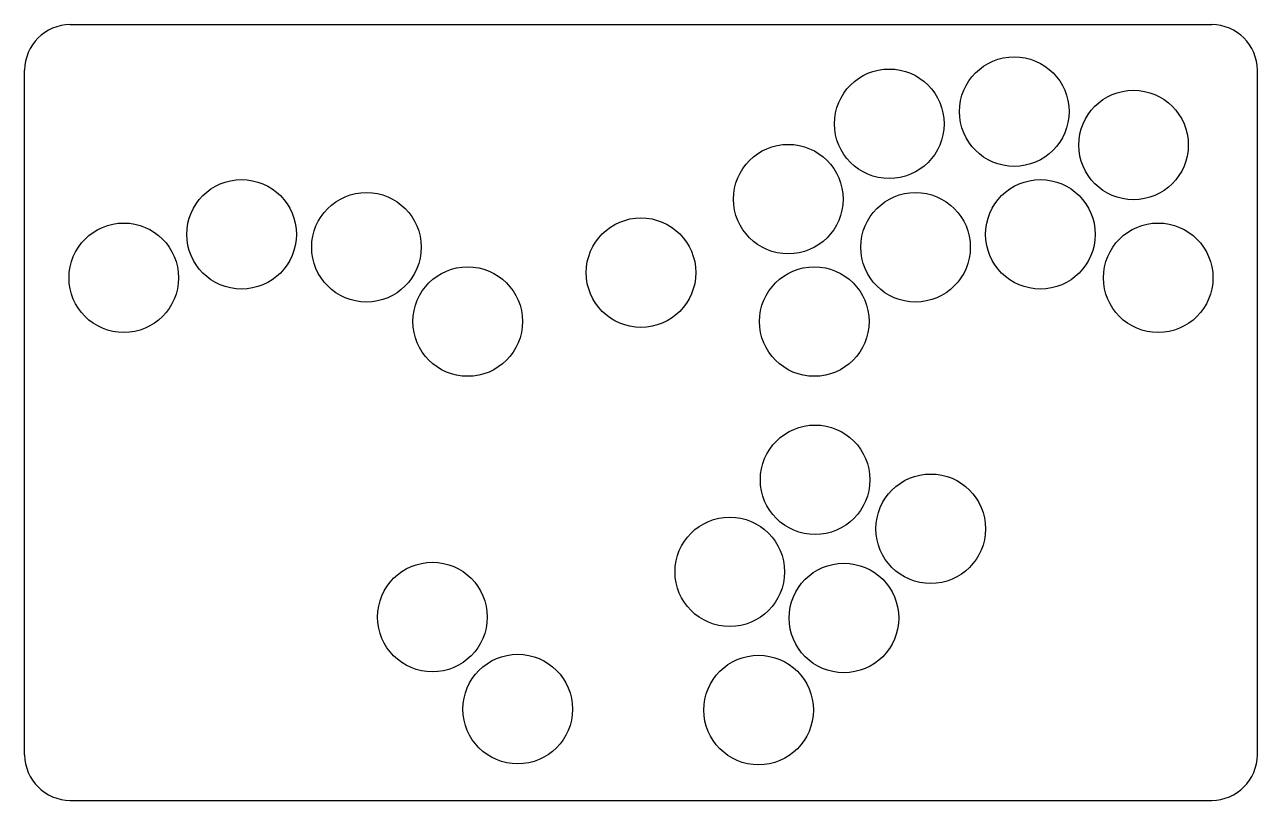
# Model space of a CAD drawing. Header units: inches. Extents: x 5 to 275, y 4 to 174.
import ezdxf

# ---------------------------------------------------------------- set-up
doc = ezdxf.new("R2010")
doc.units = ezdxf.units.IN
doc.header["$MEASUREMENT"] = 0
doc.layers.add('1 - UXC', color=1, linetype='Continuous', lineweight=25, true_color=0xff0000)

msp = doc.modelspace()

# ---------------------------------------------------------------- linework, layer by layer
at = {"layer": '1 - UXC', "color": 1, "true_color": 0xff0000}
for p, q in [((14.51, 173.96), (264.51, 173.96)), ((4.51, 13.96), (4.51, 163.96)), ((274.51, 13.96), (274.51, 163.96)), ((14.51, 3.96), (264.51, 3.96))]:
    msp.add_line(p, q, dxfattribs=at)
for centre in [(221.27, 154.9), (193.89, 152.23), (247.39, 147.58), (171.77, 135.72), (52.03, 128), (226.99, 128), (79.38, 125.17), (199.64, 125.17), (26.23, 118.48), (139.51, 119.61), (252.79, 118.48), (101.55, 108.89), (177.47, 108.89), (177.65, 74.21), (202.97, 63.48), (158.96, 54.04), (93.82, 44.13), (183.96, 43.92), (112.51, 23.96), (165.27, 23.75)]:
    msp.add_circle(centre, 12, dxfattribs=at)
for centre, start, end in [((14.51, 163.96), 90, 180), ((264.51, 163.96), 0, 90), ((14.51, 13.96), 180, 270), ((264.51, 13.96), 270, 0)]:
    msp.add_arc(centre, 10, start, end, dxfattribs=at)

doc.saveas('drawing.dxf')
